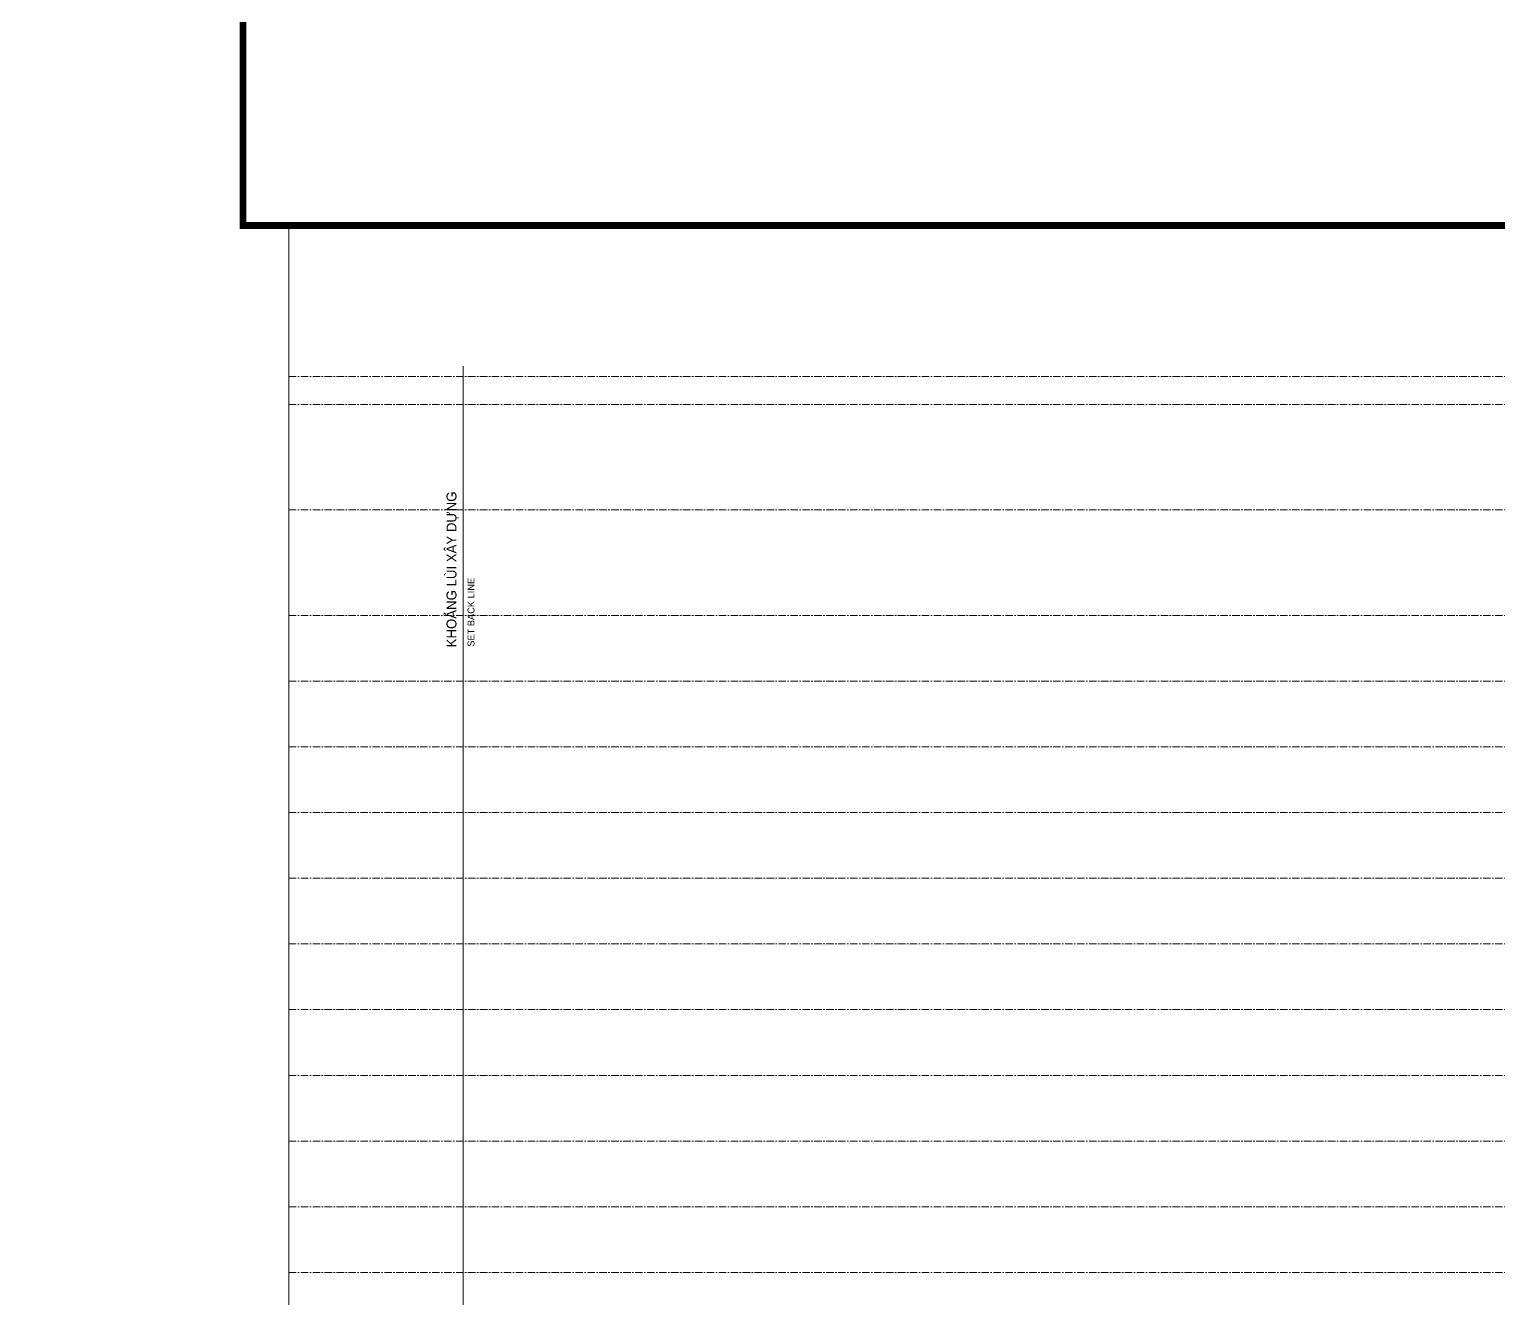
# Model space of a CAD drawing. Header units: millimetres. Extents: x -100356 to 314685, y 446 to 1273965.
# Drawn here: x 6499 to 80260, y 212120 to 275825 of the extents above; entities that cross this region are included whole.
import ezdxf
from ezdxf.xclip import XClip

# ---------------------------------------------------------------- set-up
doc = ezdxf.new("R2010")
doc.units = ezdxf.units.MM
doc.header["$XCLIPFRAME"] = 2
doc.linetypes.add('20180221 BF$0$Core - tb$0$HIDDEN', pattern=[0.375, 0.25, -0.125])
doc.linetypes.add('section$0$CENTER', pattern=[2, 1.25, -0.25, 0.25, -0.25])
doc.layers.get('DEFPOINTS').update_dxf_attribs({"lineweight": 13})
for name, color, linetype, lineweight in [('@ color hatch', 7, 'Continuous', 13), ('section$0$A-_FLORLEVL_E', 7, 'Continuous', 5), ('section$0$A-_WALL----_H', 1, 'Continuous', 18), ('section$0$NKC_TRUC', 8, 'section$0$CENTER', 13)]:
    doc.layers.add(name, color=color, linetype=linetype, lineweight=lineweight)
doc.layers.add('section$0$NAM', color=3, linetype='Continuous')
doc.styles.add('section$0$Arial', font='Font - TrueType - Arial.ttf', dxfattribs={"width": 0.95, "height": 770})

# ---------------------------------------------------------------- blocks, each defined once
blk = doc.blocks.new('section$0$grid section')
at = {"layer": 'section$0$NKC_TRUC', "ltscale": 300}
for p, q in [((-141943.9, 93800), (0, 93800)), ((-141943.9, 92400), (0, 92400)), ((-141943.9, 87100), (0, 87100)), ((-141943.9, 81800), (0, 81800)), ((-141943.9, 78500), (0, 78500)), ((-141943.9, 75200), (0, 75200)), ((-141943.9, 71900), (0, 71900)), ((-141943.9, 68600), (0, 68600)), ((-141943.9, 65300), (0, 65300)), ((-141943.9, 62000), (0, 62000)), ((-141943.9, 58700), (0, 58700)), ((-141943.9, 55400), (0, 55400)), ((-141943.9, 52100), (0, 52100)), ((-141943.9, 48800), (0, 48800))]:
    blk.add_line(p, q, dxfattribs=at)
blk = doc.blocks.new('section')
at = {"layer": 'section$0$A-_WALL----_H', "linetype": '20180221 BF$0$Core - tb$0$HIDDEN', "ltscale": 300, "const_width": 50}
blk.add_lwpolyline([(178154, -500), (178154, 94329)], dxfattribs=at)
at = {"layer": 'section$0$A-_FLORLEVL_E'}
blk.add_blockref('section$0$grid section', (298305, 0), dxfattribs=at)
at = {"layer": 'section$0$NAM', "attachment_point": 1, "rotation": 90, "style": 'section$0$Arial'}
for s, width, insert, char_height in [('KHOẢNG LÙI XÂY DỰNG', 9359.93, (177317, 80197), 500), ('SET BACK LINE', 8675.31, (178372, 80231), 350)]:
    blk.add_mtext_dynamic_manual_height_columns(s, width=width, gutter_width=1, heights=[0], dxfattribs=dict(at, insert=insert, char_height=char_height))

msp = doc.modelspace()

# ---------------------------------------------------------------- linework, layer by layer
at = {"layer": 'DEFPOINTS', "const_width": 345.1, "elevation": 0}
msp.add_lwpolyline([(17228.7, 265975.5), (17228.7, 366757.2), (159772.7, 366757.2), (159772.7, 265975.5)], close=True, dxfattribs=at)

# ---------------------------------------------------------------- block references
at = {"layer": '@ color hatch', "ltscale": 0.5}
ref = msp.add_blockref('section', (-149862.3, 164586), dxfattribs=at)
XClip(ref).set_block_clipping_path([(169394.0948857647, -24157.8838648469), (313883.7615168951, 101394.6180912155)])

doc.saveas('drawing.dxf')
